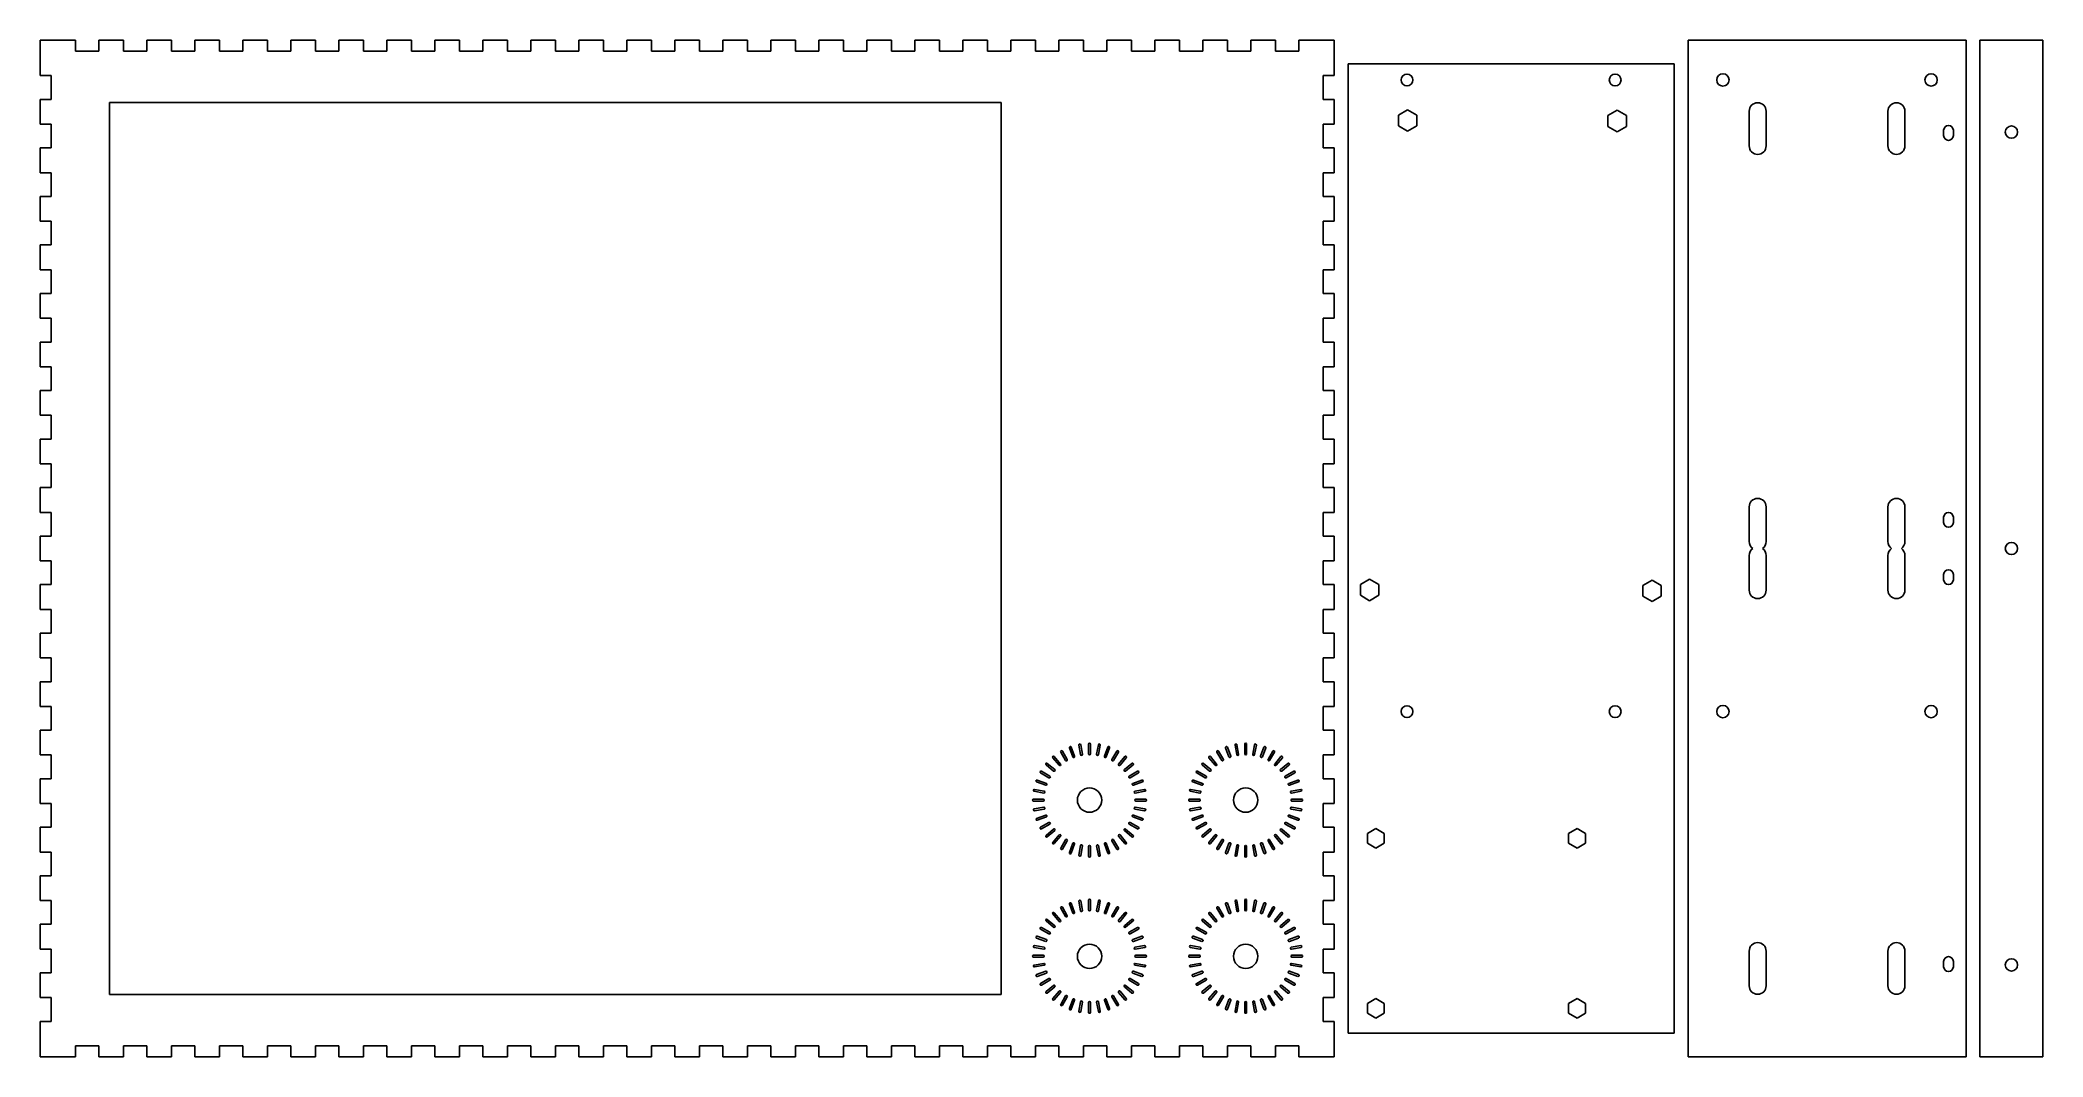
# Model space of a CAD drawing. Extents: x 6 to 583, y 6 to 299.
import ezdxf

# ---------------------------------------------------------------- set-up
doc = ezdxf.new("R2010")
doc.units = 0
doc.layers.add('CUT', color=1, linetype='CONTINUOUS')

msp = doc.modelspace()

# ---------------------------------------------------------------- linework, layer by layer
at = {"layer": 'CUT'}
for p, q in [((16.1727, 298.9), (6, 298.9)), ((6, 288.6538), (6, 298.9)), ((16.1727, 295.72), (16.1727, 298.9)), ((22.9405, 295.72), (16.1727, 295.72)), ((22.9405, 295.72), (22.9405, 298.9)), ((30.0082, 298.9), (22.9405, 298.9)), ((30.0082, 295.72), (30.0082, 298.9)), ((36.7759, 295.72), (30.0082, 295.72)), ((36.7759, 295.72), (36.7759, 298.9)), ((43.8437, 298.9), (36.7759, 298.9)), ((43.8437, 295.72), (43.8437, 298.9)), ((50.6114, 295.72), (43.8437, 295.72)), ((50.6114, 295.72), (50.6114, 298.9)), ((57.6792, 298.9), (50.6114, 298.9)), ((57.6792, 295.72), (57.6792, 298.9)), ((64.4469, 295.72), (57.6792, 295.72)), ((64.4469, 295.72), (64.4469, 298.9)), ((71.5146, 298.9), (64.4469, 298.9)), ((71.5146, 295.72), (71.5146, 298.9)), ((78.2824, 295.72), (71.5146, 295.72)), ((78.2824, 295.72), (78.2824, 298.9)), ((85.3501, 298.9), (78.2824, 298.9)), ((85.3501, 295.72), (85.3501, 298.9)), ((92.1178, 295.72), (85.3501, 295.72)), ((92.1178, 295.72), (92.1178, 298.9)), ((99.1856, 298.9), (92.1178, 298.9)), ((99.1856, 295.72), (99.1856, 298.9)), ((105.9533, 295.72), (99.1856, 295.72)), ((105.9533, 295.72), (105.9533, 298.9)), ((113.021, 298.9), (105.9533, 298.9)), ((113.021, 295.72), (113.021, 298.9)), ((119.7888, 295.72), (113.021, 295.72)), ((119.7888, 295.72), (119.7888, 298.9)), ((126.8565, 298.9), (119.7888, 298.9)), ((126.8565, 295.72), (126.8565, 298.9)), ((133.6242, 295.72), (126.8565, 295.72)), ((133.6242, 295.72), (133.6242, 298.9)), ((140.692, 298.9), (133.6242, 298.9)), ((140.692, 295.72), (140.692, 298.9)), ((147.4597, 295.72), (140.692, 295.72)), ((147.4597, 295.72), (147.4597, 298.9)), ((154.5275, 298.9), (147.4597, 298.9)), ((154.5275, 295.72), (154.5275, 298.9)), ((161.2952, 295.72), (154.5275, 295.72)), ((161.2952, 295.72), (161.2952, 298.9)), ((168.3629, 298.9), (161.2952, 298.9)), ((168.3629, 295.72), (168.3629, 298.9)), ((175.1307, 295.72), (168.3629, 295.72)), ((175.1307, 295.72), (175.1307, 298.9)), ((182.1984, 298.9), (175.1307, 298.9)), ((182.1984, 295.72), (182.1984, 298.9)), ((188.9661, 295.72), (182.1984, 295.72)), ((188.9661, 295.72), (188.9661, 298.9)), ((196.0339, 298.9), (188.9661, 298.9)), ((196.0339, 295.72), (196.0339, 298.9)), ((202.8016, 295.72), (196.0339, 295.72)), ((202.8016, 295.72), (202.8016, 298.9)), ((209.8693, 298.9), (202.8016, 298.9)), ((209.8693, 295.72), (209.8693, 298.9)), ((216.6371, 295.72), (209.8693, 295.72)), ((216.6371, 295.72), (216.6371, 298.9)), ((223.7048, 298.9), (216.6371, 298.9)), ((223.7048, 295.72), (223.7048, 298.9)), ((230.4725, 295.72), (223.7048, 295.72)), ((230.4725, 295.72), (230.4725, 298.9)), ((237.5403, 298.9), (230.4725, 298.9)), ((237.5403, 295.72), (237.5403, 298.9)), ((244.308, 295.72), (237.5403, 295.72)), ((244.308, 295.72), (244.308, 298.9)), ((251.3758, 298.9), (244.308, 298.9)), ((251.3758, 295.72), (251.3758, 298.9)), ((258.1435, 295.72), (251.3758, 295.72)), ((258.1435, 295.72), (258.1435, 298.9)), ((265.2112, 298.9), (258.1435, 298.9)), ((265.2112, 295.72), (265.2112, 298.9)), ((271.979, 295.72), (265.2112, 295.72)), ((271.979, 295.72), (271.979, 298.9)), ((279.0467, 298.9), (271.979, 298.9)), ((279.0467, 295.72), (279.0467, 298.9)), ((285.8144, 295.72), (279.0467, 295.72)), ((285.8144, 295.72), (285.8144, 298.9)), ((292.8822, 298.9), (285.8144, 298.9)), ((292.8822, 295.72), (292.8822, 298.9)), ((299.6499, 295.72), (292.8822, 295.72)), ((299.6499, 295.72), (299.6499, 298.9)), ((306.7176, 298.9), (299.6499, 298.9)), ((306.7176, 295.72), (306.7176, 298.9)), ((313.4854, 295.72), (306.7176, 295.72)), ((313.4854, 295.72), (313.4854, 298.9)), ((320.5531, 298.9), (313.4854, 298.9)), ((320.5531, 295.72), (320.5531, 298.9)), ((327.3208, 295.72), (320.5531, 295.72)), ((327.3208, 295.72), (327.3208, 298.9)), ((334.3886, 298.9), (327.3208, 298.9)), ((334.3886, 295.72), (334.3886, 298.9)), ((341.1563, 295.72), (334.3886, 295.72)), ((341.1563, 295.72), (341.1563, 298.9)), ((348.2241, 298.9), (341.1563, 298.9)), ((348.2241, 295.72), (348.2241, 298.9)), ((354.9918, 295.72), (348.2241, 295.72)), ((354.9918, 295.72), (354.9918, 298.9)), ((362.0595, 298.9), (354.9918, 298.9)), ((362.0595, 295.72), (362.0595, 298.9)), ((368.8273, 295.72), (362.0595, 295.72)), ((368.8273, 295.72), (368.8273, 298.9)), ((379, 298.9), (368.8273, 298.9)), ((379, 288.6538), (379, 298.9)), ((561.15, 298.9), (481, 298.9)), ((481, 5.9), (481, 298.9)), ((561.15, 5.9), (561.15, 298.9)), ((583.3, 298.9), (565.15, 298.9)), ((565.15, 5.9), (565.15, 298.9)), ((583.3, 5.9), (583.3, 298.9)), ((9.18, 288.6538), (6, 288.6538)), ((9.18, 281.8126), (9.18, 288.6538)), ((379, 288.6538), (375.82, 288.6538)), ((375.82, 281.8126), (375.82, 288.6538)), ((477, 292.04), (383, 292.04)), ((383, 12.76), (383, 292.04)), ((477, 12.76), (477, 292.04)), ((9.18, 281.8126), (6, 281.8126)), ((6, 274.6713), (6, 281.8126)), ((26, 280.9), (283, 280.9)), ((26, 280.9), (26, 23.9)), ((283, 280.9), (283, 23.9)), ((379, 281.8126), (375.82, 281.8126)), ((379, 274.6713), (379, 281.8126)), ((397.515, 277.2694), (400.19, 278.8138)), ((397.515, 277.2694), (397.515, 274.1806)), ((400.19, 278.8138), (402.865, 277.2694)), ((402.865, 277.2694), (402.865, 274.1806)), ((457.885, 277.1194), (460.56, 278.6638)), ((457.885, 277.1194), (457.885, 274.0306)), ((460.56, 278.6638), (463.235, 277.1194)), ((463.235, 277.1194), (463.235, 274.0306)), ((498.625, 278.4), (498.625, 268.4)), ((503.525, 278.4), (503.525, 268.4)), ((538.625, 278.4), (538.625, 268.4)), ((543.525, 278.4), (543.525, 268.4)), ((9.18, 274.6713), (6, 274.6713)), ((9.18, 267.8301), (9.18, 274.6713)), ((379, 274.6713), (375.82, 274.6713)), ((375.82, 267.8301), (375.82, 274.6713)), ((397.515, 274.1806), (400.19, 272.6362)), ((400.19, 272.6362), (402.865, 274.1806)), ((457.885, 274.0306), (460.56, 272.4862)), ((460.56, 272.4862), (463.235, 274.0306)), ((554.675, 272.9), (554.675, 271.4)), ((557.475, 272.9), (557.475, 271.4)), ((9.18, 267.8301), (6, 267.8301)), ((6, 260.6889), (6, 267.8301)), ((379, 267.8301), (375.82, 267.8301)), ((379, 260.6889), (379, 267.8301)), ((9.18, 260.6889), (6, 260.6889)), ((9.18, 253.8477), (9.18, 260.6889)), ((379, 260.6889), (375.82, 260.6889)), ((375.82, 253.8477), (375.82, 260.6889)), ((9.18, 253.8477), (6, 253.8477)), ((6, 246.7065), (6, 253.8477)), ((379, 253.8477), (375.82, 253.8477)), ((379, 246.7065), (379, 253.8477)), ((9.18, 246.7065), (6, 246.7065)), ((9.18, 239.8652), (9.18, 246.7065)), ((379, 246.7065), (375.82, 246.7065)), ((375.82, 239.8652), (375.82, 246.7065)), ((9.18, 239.8652), (6, 239.8652)), ((6, 232.724), (6, 239.8652)), ((379, 239.8652), (375.82, 239.8652)), ((379, 232.724), (379, 239.8652)), ((9.18, 232.724), (6, 232.724)), ((9.18, 225.8828), (9.18, 232.724)), ((379, 232.724), (375.82, 232.724)), ((375.82, 225.8828), (375.82, 232.724)), ((9.18, 225.8828), (6, 225.8828)), ((6, 218.7416), (6, 225.8828)), ((379, 225.8828), (375.82, 225.8828)), ((379, 218.7416), (379, 225.8828)), ((9.18, 218.7416), (6, 218.7416)), ((9.18, 211.9004), (9.18, 218.7416)), ((379, 218.7416), (375.82, 218.7416)), ((375.82, 211.9004), (375.82, 218.7416)), ((9.18, 211.9004), (6, 211.9004)), ((6, 204.7591), (6, 211.9004)), ((379, 211.9004), (375.82, 211.9004)), ((379, 204.7591), (379, 211.9004)), ((9.18, 204.7591), (6, 204.7591)), ((9.18, 197.9179), (9.18, 204.7591)), ((379, 204.7591), (375.82, 204.7591)), ((375.82, 197.9179), (375.82, 204.7591)), ((9.18, 197.9179), (6, 197.9179)), ((6, 190.7767), (6, 197.9179)), ((379, 197.9179), (375.82, 197.9179)), ((379, 190.7767), (379, 197.9179)), ((9.18, 190.7767), (6, 190.7767)), ((9.18, 183.9355), (9.18, 190.7767)), ((379, 190.7767), (375.82, 190.7767)), ((375.82, 183.9355), (375.82, 190.7767)), ((9.18, 183.9355), (6, 183.9355)), ((6, 176.7943), (6, 183.9355)), ((379, 183.9355), (375.82, 183.9355)), ((379, 176.7943), (379, 183.9355)), ((9.18, 176.7943), (6, 176.7943)), ((9.18, 169.953), (9.18, 176.7943)), ((379, 176.7943), (375.82, 176.7943)), ((375.82, 169.953), (375.82, 176.7943)), ((9.18, 169.953), (6, 169.953)), ((6, 162.8118), (6, 169.953)), ((379, 169.953), (375.82, 169.953)), ((379, 162.8118), (379, 169.953)), ((9.18, 162.8118), (6, 162.8118)), ((9.18, 155.9706), (9.18, 162.8118)), ((379, 162.8118), (375.82, 162.8118)), ((375.82, 155.9706), (375.82, 162.8118)), ((498.625, 164.4), (498.625, 154.4)), ((503.525, 164.4), (503.525, 154.4)), ((538.625, 164.4), (538.625, 154.4)), ((543.525, 164.4), (543.525, 154.4)), ((9.18, 155.9706), (6, 155.9706)), ((6, 148.8294), (6, 155.9706)), ((379, 155.9706), (375.82, 155.9706)), ((379, 148.8294), (379, 155.9706)), ((554.675, 161.4), (554.675, 159.9)), ((557.475, 161.4), (557.475, 159.9)), ((498.625, 150.4), (498.625, 140.4)), ((503.525, 150.4), (503.525, 140.4)), ((538.625, 150.4), (538.625, 140.4)), ((543.525, 150.4), (543.525, 140.4)), ((9.18, 148.8294), (6, 148.8294)), ((9.18, 141.9882), (9.18, 148.8294)), ((379, 148.8294), (375.82, 148.8294)), ((375.82, 141.9882), (375.82, 148.8294)), ((554.675, 144.9), (554.675, 143.4)), ((557.475, 144.9), (557.475, 143.4)), ((9.18, 141.9882), (6, 141.9882)), ((6, 134.847), (6, 141.9882)), ((379, 141.9882), (375.82, 141.9882)), ((379, 134.847), (379, 141.9882)), ((386.555, 141.9994), (389.23, 143.5438)), ((386.555, 141.9994), (386.555, 138.9106)), ((386.555, 138.9106), (389.23, 137.3662)), ((389.23, 143.5438), (391.905, 141.9994)), ((389.23, 137.3662), (391.905, 138.9106)), ((391.905, 141.9994), (391.905, 138.9106)), ((467.955, 141.7294), (470.63, 143.2738)), ((467.955, 141.7294), (467.955, 138.6406)), ((467.955, 138.6406), (470.63, 137.0962)), ((470.63, 143.2738), (473.305, 141.7294)), ((470.63, 137.0962), (473.305, 138.6406)), ((473.305, 141.7294), (473.305, 138.6406)), ((9.18, 134.847), (6, 134.847)), ((9.18, 128.0057), (9.18, 134.847)), ((379, 134.847), (375.82, 134.847)), ((375.82, 128.0057), (375.82, 134.847)), ((9.18, 128.0057), (6, 128.0057)), ((6, 120.8645), (6, 128.0057)), ((379, 128.0057), (375.82, 128.0057)), ((379, 120.8645), (379, 128.0057)), ((9.18, 120.8645), (6, 120.8645)), ((9.18, 114.0233), (9.18, 120.8645)), ((379, 120.8645), (375.82, 120.8645)), ((375.82, 114.0233), (375.82, 120.8645)), ((9.18, 114.0233), (6, 114.0233)), ((6, 106.8821), (6, 114.0233)), ((379, 114.0233), (375.82, 114.0233)), ((379, 106.8821), (379, 114.0233)), ((9.18, 106.8821), (6, 106.8821)), ((9.18, 100.0409), (9.18, 106.8821)), ((379, 106.8821), (375.82, 106.8821)), ((375.82, 100.0409), (375.82, 106.8821)), ((9.18, 100.0409), (6, 100.0409)), ((6, 92.8996), (6, 100.0409)), ((379, 100.0409), (375.82, 100.0409)), ((379, 92.8996), (379, 100.0409)), ((9.18, 92.8996), (6, 92.8996)), ((9.18, 86.0584), (9.18, 92.8996)), ((298.3296, 92.4484), (300.1294, 90.3035)), ((300.1868, 93.7488), (301.5868, 91.3239)), ((300.6632, 94.0238), (302.0632, 91.5989)), ((302.718, 94.982), (303.6756, 92.3508)), ((303.2348, 95.1701), (304.1924, 92.539)), ((305.4248, 95.7569), (305.911, 92.9994)), ((305.9664, 95.8524), (306.4526, 93.0949)), ((308.225, 96.05), (308.225, 93.25)), ((308.775, 96.05), (308.775, 93.25)), ((311.0336, 95.8524), (310.5474, 93.0949)), ((311.5752, 95.7569), (311.089, 92.9994)), ((313.7652, 95.1701), (312.8076, 92.539)), ((314.282, 94.982), (313.3244, 92.3508)), ((316.3368, 94.0238), (314.9368, 91.5989)), ((316.8132, 93.7488), (315.4132, 91.3239)), ((318.6704, 92.4484), (316.8706, 90.3035)), ((343.3296, 92.4484), (345.1294, 90.3035)), ((345.1868, 93.7488), (346.5868, 91.3239)), ((345.6632, 94.0238), (347.0632, 91.5989)), ((347.718, 94.982), (348.6756, 92.3508)), ((348.2348, 95.1701), (349.1924, 92.539)), ((350.4248, 95.7569), (350.911, 92.9994)), ((350.9664, 95.8524), (351.4526, 93.0949)), ((353.225, 96.05), (353.225, 93.25)), ((353.775, 96.05), (353.775, 93.25)), ((356.0336, 95.8524), (355.5474, 93.0949)), ((356.5752, 95.7569), (356.089, 92.9994)), ((358.7652, 95.1701), (357.8076, 92.539)), ((359.282, 94.982), (358.3244, 92.3508)), ((361.3368, 94.0238), (359.9368, 91.5989)), ((361.8132, 93.7488), (360.4132, 91.3239)), ((363.6704, 92.4484), (361.8706, 90.3035)), ((379, 92.8996), (375.82, 92.8996)), ((375.82, 86.0584), (375.82, 92.8996)), ((294.3762, 87.7368), (296.8011, 86.3368)), ((294.6512, 88.2132), (297.0761, 86.8132)), ((295.9516, 90.0704), (298.0965, 88.2706)), ((296.3051, 90.4917), (298.4501, 88.6919)), ((297.9083, 92.0949), (299.7081, 89.9499)), ((319.0917, 92.0949), (317.2919, 89.9499)), ((320.6949, 90.4917), (318.5499, 88.6919)), ((321.0484, 90.0704), (318.9035, 88.2706)), ((322.3488, 88.2132), (319.9239, 86.8132)), ((322.6238, 87.7368), (320.1989, 86.3368)), ((339.3762, 87.7368), (341.8011, 86.3368)), ((339.6512, 88.2132), (342.0761, 86.8132)), ((340.9516, 90.0704), (343.0965, 88.2706)), ((341.3051, 90.4917), (343.4501, 88.6919)), ((342.9083, 92.0949), (344.7081, 89.9499)), ((364.0917, 92.0949), (362.2919, 89.9499)), ((365.6949, 90.4917), (363.5499, 88.6919)), ((366.0484, 90.0704), (363.9035, 88.2706)), ((367.3488, 88.2132), (364.9239, 86.8132)), ((367.6238, 87.7368), (365.1989, 86.3368)), ((9.18, 86.0584), (6, 86.0584)), ((6, 78.9172), (6, 86.0584)), ((292.5476, 82.4336), (295.3051, 81.9474)), ((292.6431, 82.9752), (295.4006, 82.489)), ((293.2299, 85.1652), (295.861, 84.2076)), ((293.418, 85.682), (296.0492, 84.7244)), ((323.582, 85.682), (320.9508, 84.7244)), ((323.7701, 85.1652), (321.139, 84.2076)), ((324.3569, 82.9752), (321.5994, 82.489)), ((324.4524, 82.4336), (321.6949, 81.9474)), ((337.5476, 82.4336), (340.3051, 81.9474)), ((337.6431, 82.9752), (340.4006, 82.489)), ((338.2299, 85.1652), (340.861, 84.2076)), ((338.418, 85.682), (341.0492, 84.7244)), ((368.582, 85.682), (365.9508, 84.7244)), ((368.7701, 85.1652), (366.139, 84.2076)), ((369.3569, 82.9752), (366.5994, 82.489)), ((369.4524, 82.4336), (366.6949, 81.9474)), ((379, 86.0584), (375.82, 86.0584)), ((379, 78.9172), (379, 86.0584)), ((9.18, 78.9172), (6, 78.9172)), ((9.18, 72.076), (9.18, 78.9172)), ((292.35, 80.175), (295.15, 80.175)), ((292.35, 79.625), (295.15, 79.625)), ((292.5476, 77.3664), (295.3051, 77.8526)), ((292.6431, 76.8248), (295.4006, 77.311)), ((293.2299, 74.6348), (295.861, 75.5924)), ((293.418, 74.118), (296.0492, 75.0756)), ((323.582, 74.118), (320.9508, 75.0756)), ((323.7701, 74.6348), (321.139, 75.5924)), ((324.3569, 76.8248), (321.5994, 77.311)), ((324.4524, 77.3664), (321.6949, 77.8526)), ((324.65, 80.175), (321.85, 80.175)), ((324.65, 79.625), (321.85, 79.625)), ((337.35, 80.175), (340.15, 80.175)), ((337.35, 79.625), (340.15, 79.625)), ((337.5476, 77.3664), (340.3051, 77.8526)), ((337.6431, 76.8248), (340.4006, 77.311)), ((338.2299, 74.6348), (340.861, 75.5924)), ((338.418, 74.118), (341.0492, 75.0756)), ((368.582, 74.118), (365.9508, 75.0756)), ((368.7701, 74.6348), (366.139, 75.5924)), ((369.3569, 76.8248), (366.5994, 77.311)), ((369.4524, 77.3664), (366.6949, 77.8526)), ((369.65, 80.175), (366.85, 80.175)), ((369.65, 79.625), (366.85, 79.625)), ((379, 78.9172), (375.82, 78.9172)), ((375.82, 72.076), (375.82, 78.9172)), ((9.18, 72.076), (6, 72.076)), ((6, 64.9348), (6, 72.076)), ((294.3762, 72.0632), (296.8011, 73.4632)), ((294.6512, 71.5868), (297.0761, 72.9868)), ((295.9516, 69.7296), (298.0965, 71.5294)), ((296.3051, 69.3083), (298.4501, 71.1081)), ((297.9083, 67.7051), (299.7081, 69.8501)), ((298.3296, 67.3516), (300.1294, 69.4965)), ((318.6704, 67.3516), (316.8706, 69.4965)), ((319.0917, 67.7051), (317.2919, 69.8501)), ((320.6949, 69.3083), (318.5499, 71.1081)), ((321.0484, 69.7296), (318.9035, 71.5294)), ((322.3488, 71.5868), (319.9239, 72.9868)), ((322.6238, 72.0632), (320.1989, 73.4632)), ((339.3762, 72.0632), (341.8011, 73.4632)), ((339.6512, 71.5868), (342.0761, 72.9868)), ((340.9516, 69.7296), (343.0965, 71.5294)), ((341.3051, 69.3083), (343.4501, 71.1081)), ((342.9083, 67.7051), (344.7081, 69.8501)), ((343.3296, 67.3516), (345.1294, 69.4965)), ((363.6704, 67.3516), (361.8706, 69.4965)), ((364.0917, 67.7051), (362.2919, 69.8501)), ((365.6949, 69.3083), (363.5499, 71.1081)), ((366.0484, 69.7296), (363.9035, 71.5294)), ((367.3488, 71.5868), (364.9239, 72.9868)), ((367.6238, 72.0632), (365.1989, 73.4632)), ((379, 72.076), (375.82, 72.076)), ((379, 64.9348), (379, 72.076)), ((388.575, 70.3001), (391, 71.7001)), ((388.575, 70.3001), (388.575, 67.4999)), ((391, 71.7001), (393.425, 70.3001)), ((393.425, 70.3001), (393.425, 67.4999)), ((446.575, 70.3001), (449, 71.7001)), ((446.575, 70.3001), (446.575, 67.4999)), ((449, 71.7001), (451.425, 70.3001)), ((451.425, 70.3001), (451.425, 67.4999)), ((9.18, 64.9348), (6, 64.9348)), ((9.18, 58.0935), (9.18, 64.9348)), ((300.1868, 66.0512), (301.5868, 68.4761)), ((300.6632, 65.7762), (302.0632, 68.2011)), ((302.718, 64.818), (303.6756, 67.4492)), ((303.2348, 64.6299), (304.1924, 67.261)), ((305.4248, 64.0431), (305.911, 66.8006)), ((305.9664, 63.9476), (306.4526, 66.7051)), ((308.225, 63.75), (308.225, 66.55)), ((308.775, 63.75), (308.775, 66.55)), ((311.0336, 63.9476), (310.5474, 66.7051)), ((311.5752, 64.0431), (311.089, 66.8006)), ((313.7652, 64.6299), (312.8076, 67.261)), ((314.282, 64.818), (313.3244, 67.4492)), ((316.3368, 65.7762), (314.9368, 68.2011)), ((316.8132, 66.0512), (315.4132, 68.4761)), ((345.1868, 66.0512), (346.5868, 68.4761)), ((345.6632, 65.7762), (347.0632, 68.2011)), ((347.718, 64.818), (348.6756, 67.4492)), ((348.2348, 64.6299), (349.1924, 67.261)), ((350.4248, 64.0431), (350.911, 66.8006)), ((350.9664, 63.9476), (351.4526, 66.7051)), ((353.225, 63.75), (353.225, 66.55)), ((353.775, 63.75), (353.775, 66.55)), ((356.0336, 63.9476), (355.5474, 66.7051)), ((356.5752, 64.0431), (356.089, 66.8006)), ((358.7652, 64.6299), (357.8076, 67.261)), ((359.282, 64.818), (358.3244, 67.4492)), ((361.3368, 65.7762), (359.9368, 68.2011)), ((361.8132, 66.0512), (360.4132, 68.4761)), ((379, 64.9348), (375.82, 64.9348)), ((375.82, 58.0935), (375.82, 64.9348)), ((388.575, 67.4999), (391, 66.0999)), ((391, 66.0999), (393.425, 67.4999)), ((446.575, 67.4999), (449, 66.0999)), ((449, 66.0999), (451.425, 67.4999)), ((9.18, 58.0935), (6, 58.0935)), ((6, 50.9523), (6, 58.0935)), ((379, 58.0935), (375.82, 58.0935)), ((379, 50.9523), (379, 58.0935)), ((9.18, 50.9523), (6, 50.9523)), ((9.18, 44.1111), (9.18, 50.9523)), ((297.9083, 47.0949), (299.7081, 44.9499)), ((298.3296, 47.4484), (300.1294, 45.3035)), ((300.1868, 48.7488), (301.5868, 46.3239)), ((300.6632, 49.0238), (302.0632, 46.5989)), ((302.718, 49.982), (303.6756, 47.3508)), ((303.2348, 50.1701), (304.1924, 47.539)), ((305.4248, 50.7569), (305.911, 47.9994)), ((305.9664, 50.8524), (306.4526, 48.0949)), ((308.225, 51.05), (308.225, 48.25)), ((308.775, 51.05), (308.775, 48.25)), ((311.0336, 50.8524), (310.5474, 48.0949)), ((311.5752, 50.7569), (311.089, 47.9994)), ((313.7652, 50.1701), (312.8076, 47.539)), ((314.282, 49.982), (313.3244, 47.3508)), ((316.3368, 49.0238), (314.9368, 46.5989)), ((316.8132, 48.7488), (315.4132, 46.3239)), ((318.6704, 47.4484), (316.8706, 45.3035)), ((319.0917, 47.0949), (317.2919, 44.9499)), ((342.9083, 47.0949), (344.7081, 44.9499)), ((343.3296, 47.4484), (345.1294, 45.3035)), ((345.1868, 48.7488), (346.5868, 46.3239)), ((345.6632, 49.0238), (347.0632, 46.5989)), ((347.718, 49.982), (348.6756, 47.3508)), ((348.2348, 50.1701), (349.1924, 47.539)), ((350.4248, 50.7569), (350.911, 47.9994)), ((350.9664, 50.8524), (351.4526, 48.0949)), ((353.225, 51.05), (353.225, 48.25)), ((353.775, 51.05), (353.775, 48.25)), ((356.0336, 50.8524), (355.5474, 48.0949)), ((356.5752, 50.7569), (356.089, 47.9994)), ((358.7652, 50.1701), (357.8076, 47.539)), ((359.282, 49.982), (358.3244, 47.3508)), ((361.3368, 49.0238), (359.9368, 46.5989)), ((361.8132, 48.7488), (360.4132, 46.3239)), ((363.6704, 47.4484), (361.8706, 45.3035)), ((364.0917, 47.0949), (362.2919, 44.9499)), ((379, 50.9523), (375.82, 50.9523)), ((375.82, 44.1111), (375.82, 50.9523)), ((9.18, 44.1111), (6, 44.1111)), ((6, 36.9699), (6, 44.1111)), ((293.418, 40.682), (296.0492, 39.7244)), ((294.3762, 42.7368), (296.8011, 41.3368)), ((294.6512, 43.2132), (297.0761, 41.8132)), ((295.9516, 45.0704), (298.0965, 43.2706)), ((296.3051, 45.4917), (298.4501, 43.6919)), ((320.6949, 45.4917), (318.5499, 43.6919)), ((321.0484, 45.0704), (318.9035, 43.2706)), ((322.3488, 43.2132), (319.9239, 41.8132)), ((322.6238, 42.7368), (320.1989, 41.3368)), ((323.582, 40.682), (320.9508, 39.7244)), ((338.418, 40.682), (341.0492, 39.7244)), ((339.3762, 42.7368), (341.8011, 41.3368)), ((339.6512, 43.2132), (342.0761, 41.8132)), ((340.9516, 45.0704), (343.0965, 43.2706)), ((341.3051, 45.4917), (343.4501, 43.6919)), ((365.6949, 45.4917), (363.5499, 43.6919)), ((366.0484, 45.0704), (363.9035, 43.2706)), ((367.3488, 43.2132), (364.9239, 41.8132)), ((367.6238, 42.7368), (365.1989, 41.3368)), ((368.582, 40.682), (365.9508, 39.7244)), ((379, 44.1111), (375.82, 44.1111)), ((379, 36.9699), (379, 44.1111)), ((9.18, 36.9699), (6, 36.9699)), ((9.18, 30.1287), (9.18, 36.9699)), ((292.35, 35.175), (295.15, 35.175)), ((292.5476, 37.4336), (295.3051, 36.9474)), ((292.6431, 37.9752), (295.4006, 37.489)), ((293.2299, 40.1652), (295.861, 39.2076)), ((323.7701, 40.1652), (321.139, 39.2076)), ((324.3569, 37.9752), (321.5994, 37.489)), ((324.4524, 37.4336), (321.6949, 36.9474)), ((324.65, 35.175), (321.85, 35.175)), ((337.35, 35.175), (340.15, 35.175)), ((337.5476, 37.4336), (340.3051, 36.9474)), ((337.6431, 37.9752), (340.4006, 37.489)), ((338.2299, 40.1652), (340.861, 39.2076)), ((368.7701, 40.1652), (366.139, 39.2076)), ((369.3569, 37.9752), (366.5994, 37.489)), ((369.4524, 37.4336), (366.6949, 36.9474)), ((369.65, 35.175), (366.85, 35.175)), ((379, 36.9699), (375.82, 36.9699)), ((375.82, 30.1287), (375.82, 36.9699)), ((498.625, 36.4), (498.625, 26.4)), ((503.525, 36.4), (503.525, 26.4)), ((538.625, 36.4), (538.625, 26.4)), ((543.525, 36.4), (543.525, 26.4)), ((9.18, 30.1287), (6, 30.1287)), ((6, 22.9874), (6, 30.1287)), ((292.35, 34.625), (295.15, 34.625)), ((292.5476, 32.3664), (295.3051, 32.8526)), ((292.6431, 31.8248), (295.4006, 32.311)), ((293.2299, 29.6348), (295.861, 30.5924)), ((293.418, 29.118), (296.0492, 30.0756)), ((323.582, 29.118), (320.9508, 30.0756)), ((323.7701, 29.6348), (321.139, 30.5924)), ((324.3569, 31.8248), (321.5994, 32.311)), ((324.4524, 32.3664), (321.6949, 32.8526)), ((324.65, 34.625), (321.85, 34.625)), ((337.35, 34.625), (340.15, 34.625)), ((337.5476, 32.3664), (340.3051, 32.8526)), ((337.6431, 31.8248), (340.4006, 32.311)), ((338.2299, 29.6348), (340.861, 30.5924)), ((338.418, 29.118), (341.0492, 30.0756)), ((368.582, 29.118), (365.9508, 30.0756)), ((368.7701, 29.6348), (366.139, 30.5924)), ((369.3569, 31.8248), (366.5994, 32.311)), ((369.4524, 32.3664), (366.6949, 32.8526)), ((369.65, 34.625), (366.85, 34.625)), ((379, 30.1287), (375.82, 30.1287)), ((379, 22.9874), (379, 30.1287)), ((554.675, 33.4), (554.675, 31.9)), ((557.475, 33.4), (557.475, 31.9)), ((26, 23.9), (283, 23.9)), ((294.3762, 27.0632), (296.8011, 28.4632)), ((294.6512, 26.5868), (297.0761, 27.9868)), ((295.9516, 24.7296), (298.0965, 26.5294)), ((296.3051, 24.3083), (298.4501, 26.1081)), ((297.9083, 22.7051), (299.7081, 24.8501)), ((298.3296, 22.3516), (300.1294, 24.4965)), ((300.1868, 21.0512), (301.5868, 23.4761)), ((300.6632, 20.7762), (302.0632, 23.2011)), ((316.3368, 20.7762), (314.9368, 23.2011)), ((316.8132, 21.0512), (315.4132, 23.4761)), ((318.6704, 22.3516), (316.8706, 24.4965)), ((319.0917, 22.7051), (317.2919, 24.8501)), ((320.6949, 24.3083), (318.5499, 26.1081)), ((321.0484, 24.7296), (318.9035, 26.5294)), ((322.3488, 26.5868), (319.9239, 27.9868)), ((322.6238, 27.0632), (320.1989, 28.4632)), ((339.3762, 27.0632), (341.8011, 28.4632)), ((339.6512, 26.5868), (342.0761, 27.9868)), ((340.9516, 24.7296), (343.0965, 26.5294)), ((341.3051, 24.3083), (343.4501, 26.1081)), ((342.9083, 22.7051), (344.7081, 24.8501)), ((343.3296, 22.3516), (345.1294, 24.4965)), ((345.1868, 21.0512), (346.5868, 23.4761)), ((345.6632, 20.7762), (347.0632, 23.2011)), ((361.3368, 20.7762), (359.9368, 23.2011)), ((361.8132, 21.0512), (360.4132, 23.4761)), ((363.6704, 22.3516), (361.8706, 24.4965)), ((364.0917, 22.7051), (362.2919, 24.8501)), ((365.6949, 24.3083), (363.5499, 26.1081)), ((366.0484, 24.7296), (363.9035, 26.5294)), ((367.3488, 26.5868), (364.9239, 27.9868)), ((367.6238, 27.0632), (365.1989, 28.4632)), ((9.18, 22.9874), (6, 22.9874)), ((9.18, 16.1462), (9.18, 22.9874)), ((302.718, 19.818), (303.6756, 22.4492)), ((303.2348, 19.6299), (304.1924, 22.261)), ((305.4248, 19.0431), (305.911, 21.8006)), ((305.9664, 18.9476), (306.4526, 21.7051)), ((308.225, 18.75), (308.225, 21.55)), ((308.775, 18.75), (308.775, 21.55)), ((311.0336, 18.9476), (310.5474, 21.7051)), ((311.5752, 19.0431), (311.089, 21.8006)), ((313.7652, 19.6299), (312.8076, 22.261)), ((314.282, 19.818), (313.3244, 22.4492)), ((347.718, 19.818), (348.6756, 22.4492)), ((348.2348, 19.6299), (349.1924, 22.261)), ((350.4248, 19.0431), (350.911, 21.8006)), ((350.9664, 18.9476), (351.4526, 21.7051)), ((353.225, 18.75), (353.225, 21.55)), ((353.775, 18.75), (353.775, 21.55)), ((356.0336, 18.9476), (355.5474, 21.7051)), ((356.5752, 19.0431), (356.089, 21.8006)), ((358.7652, 19.6299), (357.8076, 22.261)), ((359.282, 19.818), (358.3244, 22.4492)), ((379, 22.9874), (375.82, 22.9874)), ((375.82, 16.1462), (375.82, 22.9874)), ((388.575, 21.3001), (391, 22.7001)), ((388.575, 21.3001), (388.575, 18.4999)), ((388.575, 18.4999), (391, 17.0999)), ((391, 22.7001), (393.425, 21.3001)), ((391, 17.0999), (393.425, 18.4999)), ((393.425, 21.3001), (393.425, 18.4999)), ((446.575, 21.3001), (449, 22.7001)), ((446.575, 21.3001), (446.575, 18.4999)), ((446.575, 18.4999), (449, 17.0999)), ((449, 22.7001), (451.425, 21.3001)), ((449, 17.0999), (451.425, 18.4999)), ((451.425, 21.3001), (451.425, 18.4999)), ((9.18, 16.1462), (6, 16.1462)), ((6, 5.9), (6, 16.1462)), ((379, 16.1462), (375.82, 16.1462)), ((379, 5.9), (379, 16.1462)), ((477, 12.76), (383, 12.76)), ((16.1727, 5.9), (6, 5.9)), ((22.9405, 9.08), (16.1727, 9.08)), ((16.1727, 5.9), (16.1727, 9.08)), ((22.9405, 5.9), (22.9405, 9.08)), ((30.0082, 5.9), (22.9405, 5.9)), ((36.7759, 9.08), (30.0082, 9.08)), ((30.0082, 5.9), (30.0082, 9.08)), ((36.7759, 5.9), (36.7759, 9.08)), ((43.8437, 5.9), (36.7759, 5.9)), ((50.6114, 9.08), (43.8437, 9.08)), ((43.8437, 5.9), (43.8437, 9.08)), ((50.6114, 5.9), (50.6114, 9.08)), ((57.6792, 5.9), (50.6114, 5.9)), ((64.4469, 9.08), (57.6792, 9.08)), ((57.6792, 5.9), (57.6792, 9.08)), ((64.4469, 5.9), (64.4469, 9.08)), ((71.5146, 5.9), (64.4469, 5.9)), ((78.2824, 9.08), (71.5146, 9.08)), ((71.5146, 5.9), (71.5146, 9.08)), ((78.2824, 5.9), (78.2824, 9.08)), ((85.3501, 5.9), (78.2824, 5.9)), ((92.1178, 9.08), (85.3501, 9.08)), ((85.3501, 5.9), (85.3501, 9.08)), ((92.1178, 5.9), (92.1178, 9.08)), ((99.1856, 5.9), (92.1178, 5.9)), ((105.9533, 9.08), (99.1856, 9.08)), ((99.1856, 5.9), (99.1856, 9.08)), ((105.9533, 5.9), (105.9533, 9.08)), ((113.021, 5.9), (105.9533, 5.9)), ((119.7888, 9.08), (113.021, 9.08)), ((113.021, 5.9), (113.021, 9.08)), ((119.7888, 5.9), (119.7888, 9.08)), ((126.8565, 5.9), (119.7888, 5.9)), ((133.6242, 9.08), (126.8565, 9.08)), ((126.8565, 5.9), (126.8565, 9.08)), ((133.6242, 5.9), (133.6242, 9.08)), ((140.692, 5.9), (133.6242, 5.9)), ((147.4597, 9.08), (140.692, 9.08)), ((140.692, 5.9), (140.692, 9.08)), ((147.4597, 5.9), (147.4597, 9.08)), ((154.5275, 5.9), (147.4597, 5.9)), ((161.2952, 9.08), (154.5275, 9.08)), ((154.5275, 5.9), (154.5275, 9.08)), ((161.2952, 5.9), (161.2952, 9.08)), ((168.3629, 5.9), (161.2952, 5.9)), ((175.1307, 9.08), (168.3629, 9.08)), ((168.3629, 5.9), (168.3629, 9.08)), ((175.1307, 5.9), (175.1307, 9.08)), ((182.1984, 5.9), (175.1307, 5.9)), ((188.9661, 9.08), (182.1984, 9.08)), ((182.1984, 5.9), (182.1984, 9.08)), ((188.9661, 5.9), (188.9661, 9.08)), ((196.0339, 5.9), (188.9661, 5.9)), ((202.8016, 9.08), (196.0339, 9.08)), ((196.0339, 5.9), (196.0339, 9.08)), ((202.8016, 5.9), (202.8016, 9.08)), ((209.8693, 5.9), (202.8016, 5.9)), ((216.6371, 9.08), (209.8693, 9.08)), ((209.8693, 5.9), (209.8693, 9.08)), ((216.6371, 5.9), (216.6371, 9.08)), ((223.7048, 5.9), (216.6371, 5.9)), ((230.4725, 9.08), (223.7048, 9.08)), ((223.7048, 5.9), (223.7048, 9.08)), ((230.4725, 5.9), (230.4725, 9.08)), ((237.5403, 5.9), (230.4725, 5.9)), ((244.308, 9.08), (237.5403, 9.08)), ((237.5403, 5.9), (237.5403, 9.08)), ((244.308, 5.9), (244.308, 9.08)), ((251.3758, 5.9), (244.308, 5.9)), ((258.1435, 9.08), (251.3758, 9.08)), ((251.3758, 5.9), (251.3758, 9.08)), ((258.1435, 5.9), (258.1435, 9.08)), ((265.2112, 5.9), (258.1435, 5.9)), ((271.979, 9.08), (265.2112, 9.08)), ((265.2112, 5.9), (265.2112, 9.08)), ((271.979, 5.9), (271.979, 9.08)), ((279.0467, 5.9), (271.979, 5.9)), ((285.8144, 9.08), (279.0467, 9.08)), ((279.0467, 5.9), (279.0467, 9.08)), ((285.8144, 5.9), (285.8144, 9.08)), ((292.8822, 5.9), (285.8144, 5.9)), ((299.6499, 9.08), (292.8822, 9.08)), ((292.8822, 5.9), (292.8822, 9.08)), ((299.6499, 5.9), (299.6499, 9.08)), ((306.7176, 5.9), (299.6499, 5.9)), ((313.4854, 9.08), (306.7176, 9.08)), ((306.7176, 5.9), (306.7176, 9.08)), ((313.4854, 5.9), (313.4854, 9.08)), ((320.5531, 5.9), (313.4854, 5.9)), ((327.3208, 9.08), (320.5531, 9.08)), ((320.5531, 5.9), (320.5531, 9.08)), ((327.3208, 5.9), (327.3208, 9.08)), ((334.3886, 5.9), (327.3208, 5.9)), ((341.1563, 9.08), (334.3886, 9.08)), ((334.3886, 5.9), (334.3886, 9.08)), ((341.1563, 5.9), (341.1563, 9.08)), ((348.2241, 5.9), (341.1563, 5.9)), ((354.9918, 9.08), (348.2241, 9.08)), ((348.2241, 5.9), (348.2241, 9.08)), ((354.9918, 5.9), (354.9918, 9.08)), ((362.0595, 5.9), (354.9918, 5.9)), ((368.8273, 9.08), (362.0595, 9.08)), ((362.0595, 5.9), (362.0595, 9.08)), ((368.8273, 5.9), (368.8273, 9.08)), ((379, 5.9), (368.8273, 5.9)), ((561.15, 5.9), (481, 5.9)), ((583.3, 5.9), (565.15, 5.9))]:
    msp.add_line(p, q, dxfattribs=at)
for centre, radius in [((400, 287.4), 1.7), ((460, 287.4), 1.7), ((491.075, 287.4), 1.775), ((551.075, 287.4), 1.775), ((574.225, 272.4), 1.775), ((574.225, 152.4), 1.775), ((400, 105.4), 1.7), ((460, 105.4), 1.7), ((491.075, 105.4), 1.775), ((551.075, 105.4), 1.775), ((308.5, 79.9), 3.5), ((353.5, 79.9), 3.5), ((308.5, 34.9), 3.5), ((353.5, 34.9), 3.5), ((574.225, 32.4), 1.775)]:
    msp.add_circle(centre, radius, dxfattribs=at)
for centre, radius, start, end in [((501.075, 278.4), 2.45, 0, 180), ((541.075, 278.4), 2.45, 0, 180), ((556.075, 272.9), 1.4, 0, 180), ((556.075, 271.4), 1.4, 180, 0), ((501.075, 268.4), 2.45, 180, 0), ((541.075, 268.4), 2.45, 180, 0), ((501.075, 164.4), 2.45, 0, 180), ((541.075, 164.4), 2.45, 0, 180), ((556.075, 161.4), 1.4, 0, 180), ((556.075, 159.9), 1.4, 180, 0), ((501.075, 154.4), 2.45, 180, 234.7187), ((501.075, 150.4), 2.45, 125.2813, 180), ((501.075, 154.4), 2.45, 305.2813, 0), ((501.075, 150.4), 2.45, 0, 54.7187), ((541.075, 154.4), 2.45, 180, 234.7187), ((541.075, 150.4), 2.45, 125.2813, 180), ((541.075, 154.4), 2.45, 305.2813, 0), ((541.075, 150.4), 2.45, 0, 54.7187), ((556.075, 144.9), 1.4, 0, 180), ((501.075, 140.4), 2.45, 180, 0), ((541.075, 140.4), 2.45, 180, 0), ((556.075, 143.4), 1.4, 180, 0), ((298.119, 92.2716), 0.275, 40, 220), ((300.425, 93.8863), 0.275, 30, 210), ((302.9764, 95.076), 0.275, 20, 200), ((303.934, 92.4449), 0.275, 200, 20), ((305.6956, 95.8046), 0.275, 10, 190), ((306.1818, 93.0472), 0.275, 190, 10), ((308.5, 96.05), 0.275, 0, 180), ((308.5, 93.25), 0.275, 180, 0), ((310.8182, 93.0472), 0.275, 170, 350), ((311.3044, 95.8046), 0.275, 350, 170), ((313.066, 92.4449), 0.275, 160, 340), ((314.0236, 95.076), 0.275, 340, 160), ((316.575, 93.8863), 0.275, 330, 150), ((318.881, 92.2716), 0.275, 320, 140), ((343.119, 92.2716), 0.275, 40, 220), ((345.425, 93.8863), 0.275, 30, 210), ((347.9764, 95.076), 0.275, 20, 200), ((348.934, 92.4449), 0.275, 200, 20), ((350.6956, 95.8046), 0.275, 10, 190), ((351.1818, 93.0472), 0.275, 190, 10), ((353.5, 96.05), 0.275, 0, 180), ((353.5, 93.25), 0.275, 180, 0), ((355.8182, 93.0472), 0.275, 170, 350), ((356.3044, 95.8046), 0.275, 350, 170), ((358.066, 92.4449), 0.275, 160, 340), ((359.0236, 95.076), 0.275, 340, 160), ((361.575, 93.8863), 0.275, 330, 150), ((363.881, 92.2716), 0.275, 320, 140), ((294.5137, 87.975), 0.275, 60, 240), ((296.1284, 90.281), 0.275, 50, 230), ((296.9386, 86.575), 0.275, 240, 60), ((298.2733, 88.4812), 0.275, 230, 50), ((299.9188, 90.1267), 0.275, 220, 40), ((301.825, 91.4614), 0.275, 210, 30), ((315.175, 91.4614), 0.275, 150, 330), ((317.0812, 90.1267), 0.275, 140, 320), ((318.7267, 88.4812), 0.275, 130, 310), ((320.0614, 86.575), 0.275, 120, 300), ((320.8716, 90.281), 0.275, 310, 130), ((322.4863, 87.975), 0.275, 300, 120), ((339.5137, 87.975), 0.275, 60, 240), ((341.1284, 90.281), 0.275, 50, 230), ((341.9386, 86.575), 0.275, 240, 60), ((343.2733, 88.4812), 0.275, 230, 50), ((344.9188, 90.1267), 0.275, 220, 40), ((346.825, 91.4614), 0.275, 210, 30), ((360.175, 91.4614), 0.275, 150, 330), ((362.0812, 90.1267), 0.275, 140, 320), ((363.7267, 88.4812), 0.275, 130, 310), ((365.0614, 86.575), 0.275, 120, 300), ((365.8716, 90.281), 0.275, 310, 130), ((367.4863, 87.975), 0.275, 300, 120), ((292.5954, 82.7044), 0.275, 80, 260), ((293.324, 85.4236), 0.275, 70, 250), ((295.3528, 82.2182), 0.275, 260, 80), ((295.9551, 84.466), 0.275, 250, 70), ((321.0449, 84.466), 0.275, 110, 290), ((321.6472, 82.2182), 0.275, 100, 280), ((323.676, 85.4236), 0.275, 290, 110), ((324.4046, 82.7044), 0.275, 280, 100), ((337.5954, 82.7044), 0.275, 80, 260), ((338.324, 85.4236), 0.275, 70, 250), ((340.3528, 82.2182), 0.275, 260, 80), ((340.9551, 84.466), 0.275, 250, 70), ((366.0449, 84.466), 0.275, 110, 290), ((366.6472, 82.2182), 0.275, 100, 280), ((368.676, 85.4236), 0.275, 290, 110), ((369.4046, 82.7044), 0.275, 280, 100), ((292.35, 79.9), 0.275, 90, 270), ((292.5954, 77.0956), 0.275, 100, 280), ((295.15, 79.9), 0.275, 270, 90), ((295.3528, 77.5818), 0.275, 280, 100), ((295.9551, 75.334), 0.275, 290, 110), ((321.0449, 75.334), 0.275, 70, 250), ((321.6472, 77.5818), 0.275, 80, 260), ((321.85, 79.9), 0.275, 90, 270), ((324.4046, 77.0956), 0.275, 260, 80), ((324.65, 79.9), 0.275, 270, 90), ((337.35, 79.9), 0.275, 90, 270), ((337.5954, 77.0956), 0.275, 100, 280), ((340.15, 79.9), 0.275, 270, 90), ((340.3528, 77.5818), 0.275, 280, 100), ((340.9551, 75.334), 0.275, 290, 110), ((366.0449, 75.334), 0.275, 70, 250), ((366.6472, 77.5818), 0.275, 80, 260), ((366.85, 79.9), 0.275, 90, 270), ((369.4046, 77.0956), 0.275, 260, 80), ((369.65, 79.9), 0.275, 270, 90), ((293.324, 74.3764), 0.275, 110, 290), ((294.5137, 71.825), 0.275, 120, 300), ((296.1284, 69.519), 0.275, 130, 310), ((296.9386, 73.225), 0.275, 300, 120), ((298.2733, 71.3188), 0.275, 310, 130), ((299.9188, 69.6733), 0.275, 320, 140), ((317.0812, 69.6733), 0.275, 40, 220), ((318.7267, 71.3188), 0.275, 50, 230), ((320.0614, 73.225), 0.275, 60, 240), ((320.8716, 69.519), 0.275, 230, 50), ((322.4863, 71.825), 0.275, 240, 60), ((323.676, 74.3764), 0.275, 250, 70), ((338.324, 74.3764), 0.275, 110, 290), ((339.5137, 71.825), 0.275, 120, 300), ((341.1284, 69.519), 0.275, 130, 310), ((341.9386, 73.225), 0.275, 300, 120), ((343.2733, 71.3188), 0.275, 310, 130), ((344.9188, 69.6733), 0.275, 320, 140), ((362.0812, 69.6733), 0.275, 40, 220), ((363.7267, 71.3188), 0.275, 50, 230), ((365.0614, 73.225), 0.275, 60, 240), ((365.8716, 69.519), 0.275, 230, 50), ((367.4863, 71.825), 0.275, 240, 60), ((368.676, 74.3764), 0.275, 250, 70), ((298.119, 67.5284), 0.275, 140, 320), ((300.425, 65.9137), 0.275, 150, 330), ((301.825, 68.3386), 0.275, 330, 150), ((302.9764, 64.724), 0.275, 160, 340), ((303.934, 67.3551), 0.275, 340, 160), ((305.6956, 63.9954), 0.275, 170, 350), ((306.1818, 66.7528), 0.275, 350, 170), ((308.5, 66.55), 0.275, 0, 180), ((308.5, 63.75), 0.275, 180, 0), ((310.8182, 66.7528), 0.275, 10, 190), ((311.3044, 63.9954), 0.275, 190, 10), ((313.066, 67.3551), 0.275, 20, 200), ((314.0236, 64.724), 0.275, 200, 20), ((315.175, 68.3386), 0.275, 30, 210), ((316.575, 65.9137), 0.275, 210, 30), ((318.881, 67.5284), 0.275, 220, 40), ((343.119, 67.5284), 0.275, 140, 320), ((345.425, 65.9137), 0.275, 150, 330), ((346.825, 68.3386), 0.275, 330, 150), ((347.9764, 64.724), 0.275, 160, 340), ((348.934, 67.3551), 0.275, 340, 160), ((350.6956, 63.9954), 0.275, 170, 350), ((351.1818, 66.7528), 0.275, 350, 170), ((353.5, 66.55), 0.275, 0, 180), ((353.5, 63.75), 0.275, 180, 0), ((355.8182, 66.7528), 0.275, 10, 190), ((356.3044, 63.9954), 0.275, 190, 10), ((358.066, 67.3551), 0.275, 20, 200), ((359.0236, 64.724), 0.275, 200, 20), ((360.175, 68.3386), 0.275, 30, 210), ((361.575, 65.9137), 0.275, 210, 30), ((363.881, 67.5284), 0.275, 220, 40), ((298.119, 47.2716), 0.275, 40, 220), ((300.425, 48.8863), 0.275, 30, 210), ((301.825, 46.4614), 0.275, 210, 30), ((302.9764, 50.076), 0.275, 20, 200), ((303.934, 47.4449), 0.275, 200, 20), ((305.6956, 50.8046), 0.275, 10, 190), ((306.1818, 48.0472), 0.275, 190, 10), ((308.5, 51.05), 0.275, 0, 180), ((308.5, 48.25), 0.275, 180, 0), ((310.8182, 48.0472), 0.275, 170, 350), ((311.3044, 50.8046), 0.275, 350, 170), ((313.066, 47.4449), 0.275, 160, 340), ((314.0236, 50.076), 0.275, 340, 160), ((315.175, 46.4614), 0.275, 150, 330), ((316.575, 48.8863), 0.275, 330, 150), ((318.881, 47.2716), 0.275, 320, 140), ((343.119, 47.2716), 0.275, 40, 220), ((345.425, 48.8863), 0.275, 30, 210), ((346.825, 46.4614), 0.275, 210, 30), ((347.9764, 50.076), 0.275, 20, 200), ((348.934, 47.4449), 0.275, 200, 20), ((350.6956, 50.8046), 0.275, 10, 190), ((351.1818, 48.0472), 0.275, 190, 10), ((353.5, 51.05), 0.275, 0, 180), ((353.5, 48.25), 0.275, 180, 0), ((355.8182, 48.0472), 0.275, 170, 350), ((356.3044, 50.8046), 0.275, 350, 170), ((358.066, 47.4449), 0.275, 160, 340), ((359.0236, 50.076), 0.275, 340, 160), ((360.175, 46.4614), 0.275, 150, 330), ((361.575, 48.8863), 0.275, 330, 150), ((363.881, 47.2716), 0.275, 320, 140), ((293.324, 40.4236), 0.275, 70, 250), ((294.5137, 42.975), 0.275, 60, 240), ((296.1284, 45.281), 0.275, 50, 230), ((296.9386, 41.575), 0.275, 240, 60), ((298.2733, 43.4812), 0.275, 230, 50), ((299.9188, 45.1267), 0.275, 220, 40), ((317.0812, 45.1267), 0.275, 140, 320), ((318.7267, 43.4812), 0.275, 130, 310), ((320.0614, 41.575), 0.275, 120, 300), ((320.8716, 45.281), 0.275, 310, 130), ((322.4863, 42.975), 0.275, 300, 120), ((323.676, 40.4236), 0.275, 290, 110), ((338.324, 40.4236), 0.275, 70, 250), ((339.5137, 42.975), 0.275, 60, 240), ((341.1284, 45.281), 0.275, 50, 230), ((341.9386, 41.575), 0.275, 240, 60), ((343.2733, 43.4812), 0.275, 230, 50), ((344.9188, 45.1267), 0.275, 220, 40), ((362.0812, 45.1267), 0.275, 140, 320), ((363.7267, 43.4812), 0.275, 130, 310), ((365.0614, 41.575), 0.275, 120, 300), ((365.8716, 45.281), 0.275, 310, 130), ((367.4863, 42.975), 0.275, 300, 120), ((368.676, 40.4236), 0.275, 290, 110), ((292.35, 34.9), 0.275, 90, 270), ((292.5954, 37.7044), 0.275, 80, 260), ((295.15, 34.9), 0.275, 270, 90), ((295.3528, 37.2182), 0.275, 260, 80), ((295.9551, 39.466), 0.275, 250, 70), ((321.0449, 39.466), 0.275, 110, 290), ((321.6472, 37.2182), 0.275, 100, 280), ((321.85, 34.9), 0.275, 90, 270), ((324.4046, 37.7044), 0.275, 280, 100), ((324.65, 34.9), 0.275, 270, 90), ((337.35, 34.9), 0.275, 90, 270), ((337.5954, 37.7044), 0.275, 80, 260), ((340.15, 34.9), 0.275, 270, 90), ((340.3528, 37.2182), 0.275, 260, 80), ((340.9551, 39.466), 0.275, 250, 70), ((366.0449, 39.466), 0.275, 110, 290), ((366.6472, 37.2182), 0.275, 100, 280), ((366.85, 34.9), 0.275, 90, 270), ((369.4046, 37.7044), 0.275, 280, 100), ((369.65, 34.9), 0.275, 270, 90), ((501.075, 36.4), 2.45, 0, 180), ((541.075, 36.4), 2.45, 0, 180), ((556.075, 33.4), 1.4, 0, 180), ((292.5954, 32.0956), 0.275, 100, 280), ((293.324, 29.3764), 0.275, 110, 290), ((295.3528, 32.5818), 0.275, 280, 100), ((295.9551, 30.334), 0.275, 290, 110), ((321.0449, 30.334), 0.275, 70, 250), ((321.6472, 32.5818), 0.275, 80, 260), ((323.676, 29.3764), 0.275, 250, 70), ((324.4046, 32.0956), 0.275, 260, 80), ((337.5954, 32.0956), 0.275, 100, 280), ((338.324, 29.3764), 0.275, 110, 290), ((340.3528, 32.5818), 0.275, 280, 100), ((340.9551, 30.334), 0.275, 290, 110), ((366.0449, 30.334), 0.275, 70, 250), ((366.6472, 32.5818), 0.275, 80, 260), ((368.676, 29.3764), 0.275, 250, 70), ((369.4046, 32.0956), 0.275, 260, 80), ((556.075, 31.9), 1.4, 180, 0), ((294.5137, 26.825), 0.275, 120, 300), ((296.1284, 24.519), 0.275, 130, 310), ((296.9386, 28.225), 0.275, 300, 120), ((298.2733, 26.3188), 0.275, 310, 130), ((299.9188, 24.6733), 0.275, 320, 140), ((301.825, 23.3386), 0.275, 330, 150), ((315.175, 23.3386), 0.275, 30, 210), ((317.0812, 24.6733), 0.275, 40, 220), ((318.7267, 26.3188), 0.275, 50, 230), ((320.0614, 28.225), 0.275, 60, 240), ((320.8716, 24.519), 0.275, 230, 50), ((322.4863, 26.825), 0.275, 240, 60), ((339.5137, 26.825), 0.275, 120, 300), ((341.1284, 24.519), 0.275, 130, 310), ((341.9386, 28.225), 0.275, 300, 120), ((343.2733, 26.3188), 0.275, 310, 130), ((344.9188, 24.6733), 0.275, 320, 140), ((346.825, 23.3386), 0.275, 330, 150), ((360.175, 23.3386), 0.275, 30, 210), ((362.0812, 24.6733), 0.275, 40, 220), ((363.7267, 26.3188), 0.275, 50, 230), ((365.0614, 28.225), 0.275, 60, 240), ((365.8716, 24.519), 0.275, 230, 50), ((367.4863, 26.825), 0.275, 240, 60), ((501.075, 26.4), 2.45, 180, 0), ((541.075, 26.4), 2.45, 180, 0), ((298.119, 22.5284), 0.275, 140, 320), ((300.425, 20.9137), 0.275, 150, 330), ((302.9764, 19.724), 0.275, 160, 340), ((303.934, 22.3551), 0.275, 340, 160), ((305.6956, 18.9954), 0.275, 170, 350), ((306.1818, 21.7528), 0.275, 350, 170), ((308.5, 21.55), 0.275, 0, 180), ((308.5, 18.75), 0.275, 180, 0), ((310.8182, 21.7528), 0.275, 10, 190), ((311.3044, 18.9954), 0.275, 190, 10), ((313.066, 22.3551), 0.275, 20, 200), ((314.0236, 19.724), 0.275, 200, 20), ((316.575, 20.9137), 0.275, 210, 30), ((318.881, 22.5284), 0.275, 220, 40), ((343.119, 22.5284), 0.275, 140, 320), ((345.425, 20.9137), 0.275, 150, 330), ((347.9764, 19.724), 0.275, 160, 340), ((348.934, 22.3551), 0.275, 340, 160), ((350.6956, 18.9954), 0.275, 170, 350), ((351.1818, 21.7528), 0.275, 350, 170), ((353.5, 21.55), 0.275, 0, 180), ((353.5, 18.75), 0.275, 180, 0), ((355.8182, 21.7528), 0.275, 10, 190), ((356.3044, 18.9954), 0.275, 190, 10), ((358.066, 22.3551), 0.275, 20, 200), ((359.0236, 19.724), 0.275, 200, 20), ((361.575, 20.9137), 0.275, 210, 30), ((363.881, 22.5284), 0.275, 220, 40)]:
    msp.add_arc(centre, radius, start, end, dxfattribs=at)

doc.saveas('drawing.dxf')
